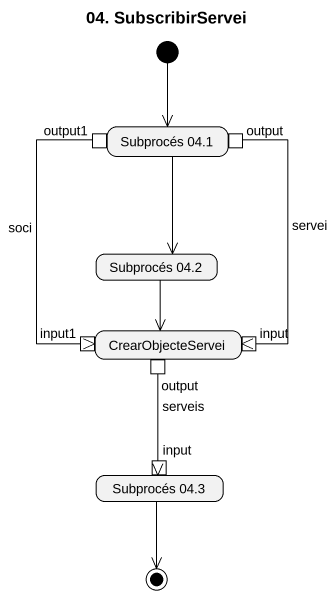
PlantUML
@startuml
title 04. SubscribirServei
hide empty description
state "Subprocés 04.1" as Subprocés_04_1 {
  state output1 <<outputPin>>
  state output <<outputPin>>
}
state "Subprocés 04.2" as Subprocés_04_2
state CrearObjecteServei {
  state input1 <<inputPin>>
  state input <<inputPin>>
  state "output" as output_2 <<outputPin>>
}
state "Subprocés 04.3" as Subprocés_04_3 {
  state "input" as input_2 <<inputPin>>
}
[*] --> Subprocés_04_1
Subprocés_04_1 --> Subprocés_04_2
Subprocés_04_1 --> CrearObjecteServei : servei
Subprocés_04_1 --> CrearObjecteServei : soci
Subprocés_04_2 --> CrearObjecteServei
CrearObjecteServei --> Subprocés_04_3 : serveis
Subprocés_04_3 --> [*]
@enduml
